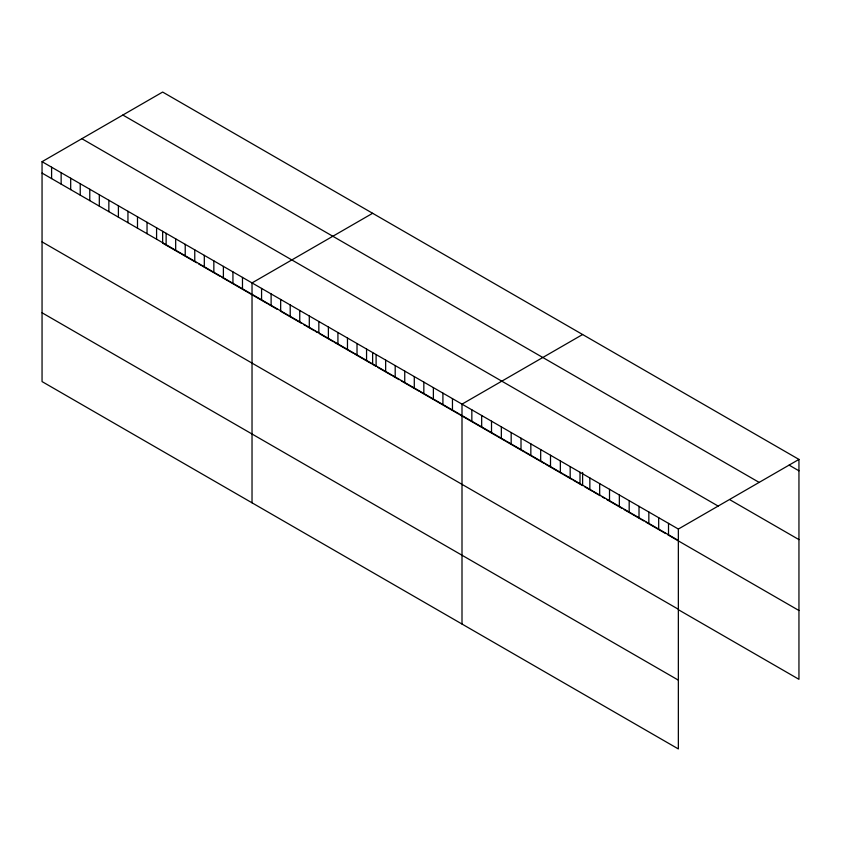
<?xml version="1.0" encoding="UTF-8"?>
<svg xmlns="http://www.w3.org/2000/svg" width="841" height="841" viewBox="0 0 841 841"><rect width="100%" height="100%" fill="white"/><g stroke="black" fill="none" stroke-linecap="round" stroke-linejoin="round"><path stroke-width="1.26" d="M42.05 161.682L678.351 529.052L678.351 748.942L42.05 381.583L42.05 161.682L162.649 92.058L798.95 459.417L798.95 679.318L678.761 609.925M372.626 213.288L252.027 282.912L252.027 502.813M582.613 334.518L462.003 404.143L462.003 624.043M678.351 529.052L798.95 459.417M789.121 465.136L798.95 470.813M122.849 115.028L759.15 482.398M730.114 499.88L798.95 539.617M81.85 138.702L718.151 506.072M42.05 173.078L678.351 540.448M180.678 253.561L162.649 243.144L162.649 231.328M181.74 254.171L196.584 262.739M198.707 263.969L200.831 265.188M201.893 265.798L219.921 276.205M222.045 277.435L228.405 281.104M229.467 281.724L267.638 303.759M268.7 304.379L277.183 309.278M280.368 311.107L301.572 323.354M303.696 324.584L305.819 325.803M306.881 326.413L314.303 330.702M315.364 331.312L317.488 332.542M319.601 333.761L333.393 341.719M334.455 342.34L353.546 353.357M354.597 353.966L371.575 363.764M375.811 366.213L372.626 364.374L372.626 352.558M377.935 367.443L391.717 375.401M392.779 376.011L399.139 379.68M401.262 380.91L419.291 391.317M420.353 391.927L458.534 413.972M459.596 414.581L496.705 436.016M497.767 436.626L505.189 440.915M506.25 441.525L524.279 451.932M525.341 452.542L544.432 463.57M545.494 464.179L562.461 473.977M563.523 474.587L572.006 479.486M573.068 480.095L582.613 485.604L582.613 472.484M584.789 486.865L592.442 491.281M593.536 491.911L600.096 495.696M602.272 496.957L604.458 498.219M606.645 499.48L621.941 508.321M624.127 509.583L631.78 513.998M632.874 514.629L640.516 519.044M641.609 519.675L643.796 520.936M645.983 522.198L665.652 533.551M667.838 534.813L670.014 536.074M671.107 536.705L798.95 610.513M42.05 241.882L678.351 609.252M42.05 312.778L678.351 680.138M668.511 523.365L668.511 534.771M658.682 517.688L658.682 529.094M648.842 512.011L648.842 523.407M639.013 506.335L639.013 517.73M629.184 500.658L629.184 512.053M619.344 494.981L619.344 506.377M609.515 489.304L609.515 500.7M599.675 483.628L599.675 495.023M589.846 477.951L589.846 489.346M580.006 472.274L580.006 483.67M570.177 466.597L570.177 477.993M560.348 460.921L560.348 472.316M550.508 455.244L550.508 466.639M540.679 449.567L540.679 460.963M530.839 443.89L530.839 455.286M521.01 438.203L521.01 449.609M511.17 432.526L511.17 443.932M501.341 426.85L501.341 438.256M491.512 421.173L491.512 432.568M481.672 415.496L481.672 426.892M471.843 409.819L471.843 421.215M452.458 398.634L452.458 410.03M442.913 393.125L442.913 404.521M433.378 387.617L433.378 399.012M423.832 382.098L423.832 393.504M414.287 376.589L414.287 387.985M404.742 371.081L404.742 382.476M395.196 365.572L395.196 376.968M385.651 360.064L385.651 371.459M376.106 354.545L376.106 365.951M366.56 349.036L366.56 360.432M357.015 343.527L357.015 354.923M347.47 338.019L347.47 349.414M337.924 332.51L337.924 343.906M328.379 327.002L328.379 338.397M318.844 321.483L318.844 332.889M309.299 315.974L309.299 327.37M299.753 310.466L299.753 321.861M290.208 304.957L290.208 316.353M280.663 299.449L280.663 310.844M271.117 293.93L271.117 305.336M261.572 288.421L261.572 299.817M242.481 277.404L242.481 288.799M232.936 271.895L232.936 283.291M223.391 266.387L223.391 277.782M213.845 260.868L213.845 272.274M204.31 255.359L204.31 266.755M194.765 249.851L194.765 261.246M185.22 244.342L185.22 255.738M175.674 238.833L175.674 250.229M166.129 233.314L166.129 244.72M156.584 227.806L156.584 239.201M147.038 222.297L147.038 233.693M137.493 216.789L137.493 228.184M127.948 211.28L127.948 222.676M118.402 205.772L118.402 217.167M108.857 200.253L108.857 211.659M99.312 194.744L99.312 206.14M89.777 189.236L89.777 200.631M80.231 183.727L80.231 195.123M70.686 178.218L70.686 189.614M61.141 172.71L61.141 184.105M51.595 167.191L51.595 178.586"/></g></svg>
